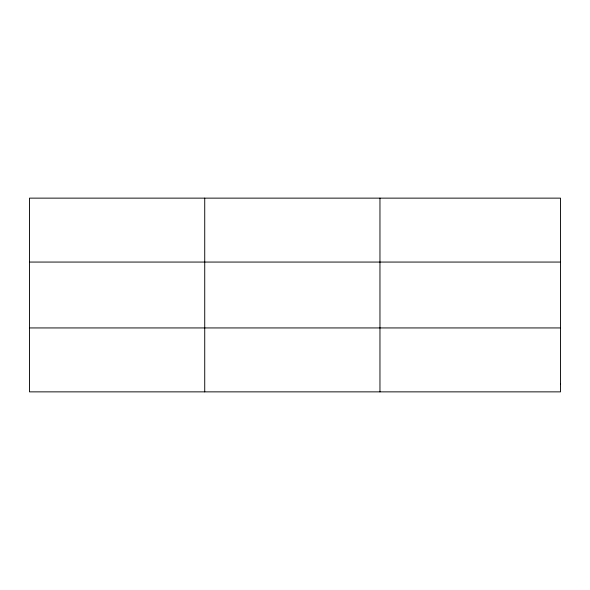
<?xml version="1.0" encoding="UTF-8"?>
<svg xmlns="http://www.w3.org/2000/svg" width="590" height="590" viewBox="0 0 590 590"><rect width="100%" height="100%" fill="white"/><g stroke="black" fill="none" stroke-linecap="round" stroke-linejoin="round"><path stroke-width="0.89" d="M204.73 198.137L204.73 391.863M379.96 198.137L379.96 391.863M29.5 262.063L560.5 262.063M29.5 327.937L560.5 327.937M560.5 383.869L560.5 391.863L29.5 391.863L29.5 198.137L560.5 198.137L560.5 383.869"/></g></svg>
